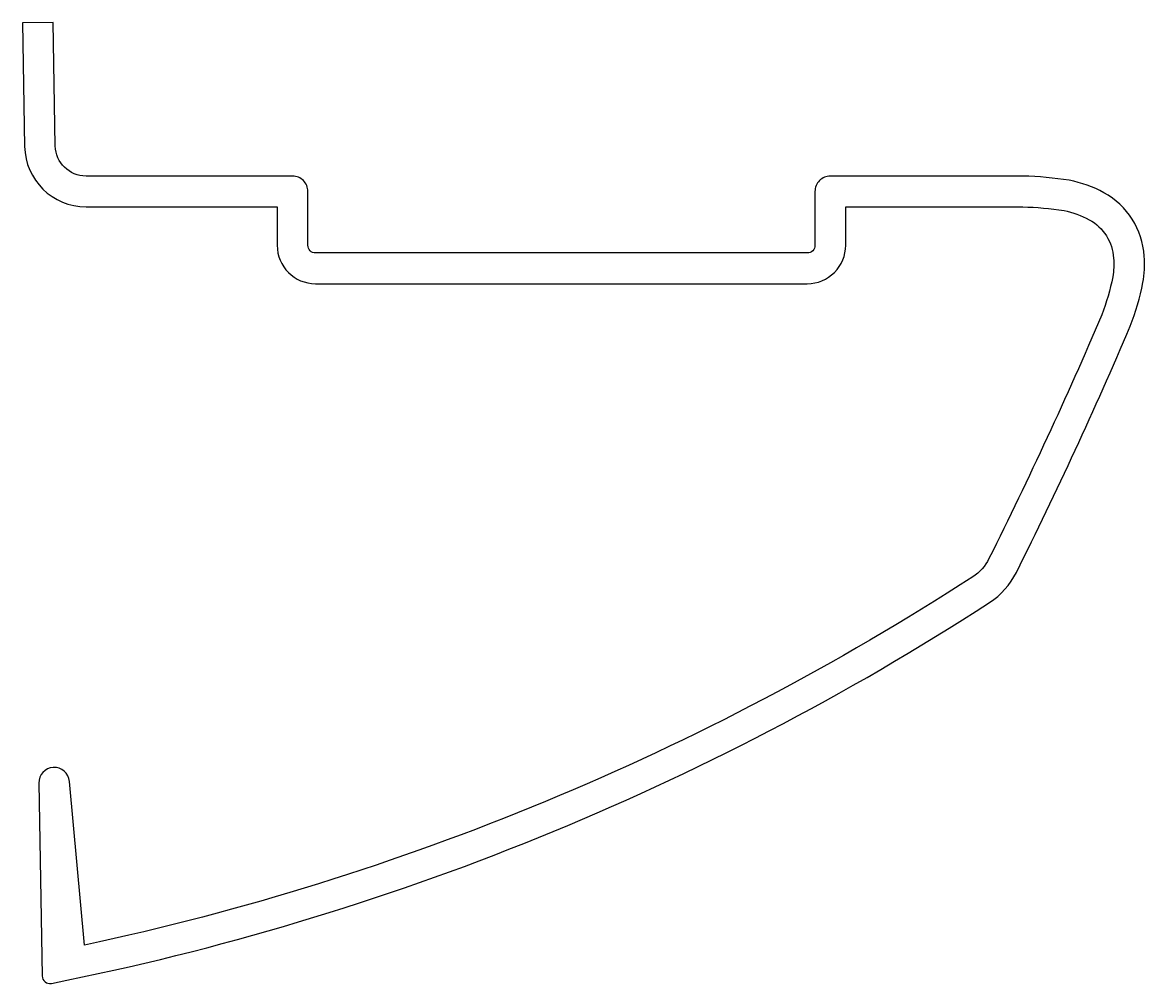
# Model space of a CAD drawing. Extents: x 928.4 to 1001.4, y -40.9 to 21.6.
import ezdxf

# ---------------------------------------------------------------- set-up
doc = ezdxf.new("R2010")
doc.units = 0
doc.header["$LTSCALE"] = 15
doc.layers.get('0').update_dxf_attribs({"linetype": 'CONTINUOUS'})

msp = doc.modelspace()

# ---------------------------------------------------------------- linework, layer by layer
msp.add_lwpolyline([(929.468, -27.874), (929.687, -40.426, 0.467586), (930.285, -40.908, 0.09498), (991.339, -16.126, 0.134011), (993.093, -14.163, 0.014707), (1000.506, 1.849, 0.041657), (1001.327, 4.69, 0.067547), (1001.407, 6.42, 0.260528), (998.79, 10.538, 0.080364), (996.532, 11.349, 0.033471), (993.531, 11.622), (980.983, 11.622, 0.414214), (979.983, 10.622), (979.983, 7.122, -0.414214), (979.483, 6.622), (947.483, 6.622, -0.414214), (946.983, 7.122), (946.983, 10.622, 0.414214), (945.983, 11.622), (932.544, 11.622, -0.409115), (930.545, 13.587), (930.404, 21.622), (928.405, 21.587), (928.545, 13.552, 0.409109), (932.544, 9.622), (944.983, 9.622), (944.983, 7.122, 0.414189), (947.483, 4.622), (979.483, 4.622, 0.414217), (981.983, 7.122), (981.983, 9.622), (993.507, 9.622, -0.032843), (996.19, 9.378, -0.079703), (997.831, 8.782, -0.264182), (999.412, 6.276, -0.068527), (999.363, 5.066, -0.040759), (998.651, 2.598, -0.014673), (991.304, -13.27, -0.134011), (990.251, -14.448, -0.091173), (932.453, -38.418), (931.464, -27.764, 0.963136)], format="xyb", close=True)

doc.saveas('drawing.dxf')
